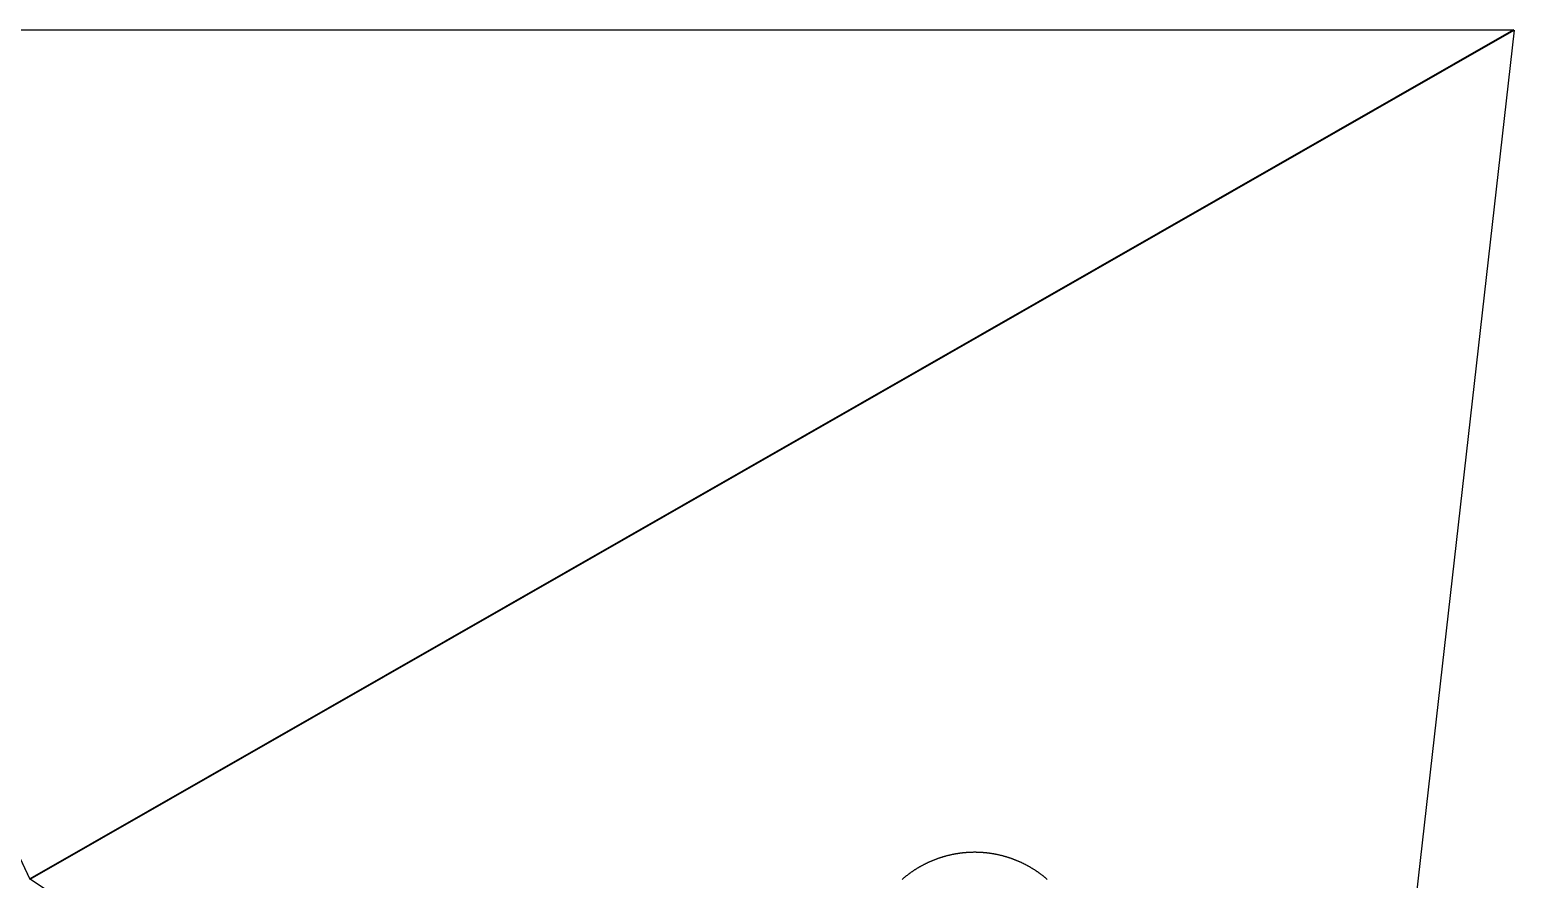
# Model space of a CAD drawing. Header units: metres. Extents: x -51 to 66, y -63 to 38.
# Drawn here: x 0 to 66, y 0 to 37.8 of the extents above; entities that cross this region are included whole.
import ezdxf

# ---------------------------------------------------------------- set-up
doc = ezdxf.new("R2010")
doc.units = ezdxf.units.M
doc.layers.add('body', color=10, linetype='Continuous')
doc.layers.add('joints', color=170, linetype='Continuous')

msp = doc.modelspace()

# ---------------------------------------------------------------- linework, layer by layer
at = {"layer": 'body'}
for points in [[(0.004, 0.014), (-17.688, 37.78), (66.011, 37.78), (0.004, 0.014)], [(66.036, 37.772), (57.415, -38.454), (0.019, -0.001), (66.036, 37.772)], [(42.039, 1.2), (42.039, 1.2), (42.02, 1.2), (42.019, 1.2), (42, 1.2), (42, 1.2), (41.98, 1.2), (41.98, 1.2), (41.96, 1.199), (41.96, 1.199), (41.94, 1.199), (41.94, 1.199), (41.92, 1.199), (41.92, 1.199), (41.9, 1.198), (41.9, 1.198), (41.88, 1.197), (41.88, 1.197), (41.861, 1.197), (41.861, 1.197), (41.841, 1.196), (41.841, 1.196), (41.821, 1.195), (41.821, 1.195), (41.801, 1.194), (41.801, 1.194), (41.781, 1.193), (41.781, 1.193), (41.761, 1.192), (41.761, 1.192), (41.741, 1.191), (41.741, 1.191), (41.722, 1.19), (41.722, 1.19), (41.702, 1.188), (41.702, 1.188), (41.682, 1.187), (41.682, 1.187), (41.662, 1.186), (41.662, 1.186), (41.642, 1.184), (41.642, 1.184), (41.622, 1.182), (41.622, 1.182), (41.603, 1.181), (41.603, 1.181), (41.583, 1.179), (41.583, 1.179), (41.563, 1.177), (41.563, 1.177), (41.543, 1.175), (41.543, 1.175), (41.524, 1.173), (41.524, 1.173), (41.504, 1.171), (41.504, 1.171), (41.484, 1.169), (41.484, 1.169), (41.464, 1.166), (41.464, 1.166), (41.445, 1.164), (41.445, 1.164), (41.425, 1.162), (41.425, 1.162), (41.405, 1.159), (41.405, 1.159), (41.385, 1.156), (41.385, 1.156), (41.366, 1.154), (41.366, 1.154), (41.346, 1.151), (41.346, 1.151), (41.326, 1.148), (41.326, 1.148), (41.307, 1.145), (41.307, 1.145), (41.287, 1.142), (41.287, 1.142), (41.267, 1.139), (41.267, 1.139), (41.248, 1.136), (41.248, 1.136), (41.228, 1.133), (41.228, 1.133), (41.209, 1.13), (41.209, 1.13), (41.189, 1.126), (41.189, 1.126), (41.169, 1.123), (41.169, 1.123), (41.15, 1.119), (41.15, 1.119), (41.13, 1.116), (41.13, 1.116), (41.111, 1.112), (41.111, 1.112), (41.091, 1.108), (41.091, 1.108), (41.072, 1.104), (41.072, 1.104), (41.052, 1.1), (41.052, 1.1), (41.033, 1.096), (41.033, 1.096), (41.013, 1.092), (41.013, 1.092), (40.994, 1.088), (40.994, 1.088), (40.975, 1.084), (40.974, 1.084), (40.955, 1.079), (40.955, 1.079), (40.936, 1.075), (40.936, 1.075), (40.916, 1.07), (40.916, 1.07), (40.897, 1.066), (40.897, 1.066), (40.878, 1.061), (40.878, 1.061), (40.858, 1.057), (40.858, 1.057), (40.839, 1.052), (40.839, 1.052), (40.82, 1.047), (40.82, 1.047), (40.801, 1.042), (40.801, 1.042), (40.781, 1.037), (40.781, 1.037), (40.762, 1.032), (40.762, 1.032), (40.743, 1.027), (40.743, 1.027), (40.724, 1.021), (40.724, 1.021), (40.705, 1.016), (40.705, 1.016), (40.686, 1.011), (40.685, 1.011), (40.666, 1.005), (40.666, 1.005), (40.647, 1), (40.647, 0.999), (40.628, 0.994), (40.628, 0.994), (40.609, 0.988), (40.609, 0.988), (40.59, 0.982), (40.59, 0.982), (40.571, 0.976), (40.571, 0.976), (40.552, 0.97), (40.552, 0.97), (40.533, 0.964), (40.533, 0.964), (40.514, 0.958), (40.514, 0.958), (40.496, 0.952), (40.495, 0.952), (40.477, 0.946), (40.477, 0.946), (40.458, 0.94), (40.458, 0.94), (40.439, 0.933), (40.439, 0.933), (40.42, 0.927), (40.42, 0.927), (40.401, 0.92), (40.401, 0.92), (40.383, 0.913), (40.383, 0.913), (40.364, 0.907), (40.364, 0.907), (40.345, 0.9), (40.345, 0.9), (40.327, 0.893), (40.327, 0.893), (40.308, 0.886), (40.308, 0.886), (40.289, 0.879), (40.289, 0.879), (40.271, 0.872), (40.271, 0.872), (40.252, 0.865), (40.252, 0.865), (40.234, 0.858), (40.234, 0.858), (40.215, 0.85), (40.215, 0.85), (40.197, 0.843), (40.197, 0.843), (40.178, 0.835), (40.178, 0.835), (40.16, 0.828), (40.16, 0.828), (40.142, 0.82), (40.142, 0.82), (40.123, 0.813), (40.123, 0.813), (40.105, 0.805), (40.105, 0.805), (40.087, 0.797), (40.087, 0.797), (40.069, 0.789), (40.069, 0.789), (40.05, 0.781), (40.05, 0.781), (40.032, 0.773), (40.032, 0.773), (40.014, 0.765), (40.014, 0.765), (39.996, 0.757), (39.996, 0.757), (39.978, 0.748), (39.978, 0.748), (39.96, 0.74), (39.96, 0.74), (39.942, 0.732), (39.942, 0.732), (39.924, 0.723), (39.924, 0.723), (39.906, 0.715), (39.906, 0.715), (39.888, 0.706), (39.888, 0.706), (39.87, 0.697), (39.87, 0.697), (39.852, 0.689), (39.852, 0.689), (39.835, 0.68), (39.835, 0.68), (39.817, 0.671), (39.817, 0.671), (39.799, 0.662), (39.799, 0.662), (39.781, 0.653), (39.781, 0.653), (39.764, 0.644), (39.764, 0.644), (39.746, 0.634), (39.746, 0.634), (39.729, 0.625), (39.728, 0.625), (39.711, 0.616), (39.711, 0.616), (39.693, 0.606), (39.693, 0.606), (39.676, 0.597), (39.676, 0.597), (39.659, 0.587), (39.659, 0.587), (39.641, 0.578), (39.641, 0.578), (39.624, 0.568), (39.624, 0.568), (39.607, 0.558), (39.607, 0.558), (39.589, 0.548), (39.589, 0.548), (39.572, 0.538), (39.572, 0.538), (39.555, 0.528), (39.555, 0.528), (39.538, 0.518), (39.538, 0.518), (39.521, 0.508), (39.521, 0.508), (39.504, 0.498), (39.504, 0.498), (39.487, 0.488), (39.486, 0.488), (39.47, 0.477), (39.47, 0.477), (39.453, 0.467), (39.453, 0.467), (39.436, 0.457), (39.436, 0.457), (39.419, 0.446), (39.419, 0.446), (39.402, 0.435), (39.402, 0.435), (39.385, 0.425), (39.385, 0.425), (39.369, 0.414), (39.368, 0.414), (39.352, 0.403), (39.352, 0.403), (39.335, 0.392), (39.335, 0.392), (39.319, 0.381), (39.319, 0.381), (39.302, 0.37), (39.302, 0.37), (39.286, 0.359), (39.286, 0.359), (39.269, 0.348), (39.269, 0.348), (39.253, 0.337), (39.253, 0.337), (39.236, 0.326), (39.236, 0.326), (39.22, 0.314), (39.22, 0.314), (39.204, 0.303), (39.204, 0.303), (39.187, 0.292), (39.187, 0.292), (39.171, 0.28), (39.171, 0.28), (39.155, 0.268), (39.155, 0.268), (39.139, 0.257), (39.139, 0.257), (39.123, 0.245), (39.123, 0.245), (39.107, 0.233), (39.107, 0.233), (39.091, 0.221), (39.091, 0.221), (39.075, 0.209), (39.075, 0.209), (39.059, 0.198), (39.059, 0.197), (39.043, 0.185), (39.043, 0.185), (39.028, 0.173), (39.028, 0.173), (39.012, 0.161), (39.012, 0.161), (38.996, 0.149), (38.996, 0.149), (38.981, 0.137), (38.981, 0.137), (38.965, 0.124), (38.965, 0.124), (38.95, 0.112), (38.95, 0.112), (38.934, 0.099), (38.934, 0.099), (38.919, 0.087), (38.919, 0.087), (38.903, 0.074), (38.903, 0.074), (38.888, 0.062), (38.888, 0.061), (38.873, 0.049), (38.873, 0.049), (38.858, 0.036), (38.858, 0.036), (38.842, 0.023), (38.842, 0.023), (38.827, 0.01), (38.827, 0.01), (38.812, -0.003)], [(45.265, -0.003), (45.25, 0.01), (45.25, 0.01), (45.235, 0.023), (45.235, 0.023), (45.22, 0.035), (45.22, 0.035), (45.205, 0.048), (45.205, 0.048), (45.19, 0.061), (45.19, 0.061), (45.174, 0.074), (45.174, 0.074), (45.159, 0.086), (45.159, 0.086), (45.144, 0.099), (45.144, 0.099), (45.128, 0.111), (45.128, 0.111), (45.113, 0.124), (45.113, 0.124), (45.097, 0.136), (45.097, 0.136), (45.081, 0.148), (45.081, 0.148), (45.066, 0.161), (45.066, 0.161), (45.05, 0.173), (45.05, 0.173), (45.034, 0.185), (45.034, 0.185), (45.019, 0.197), (45.019, 0.197), (45.003, 0.209), (45.003, 0.209), (44.987, 0.221), (44.987, 0.221), (44.971, 0.233), (44.971, 0.233), (44.955, 0.245), (44.955, 0.245), (44.939, 0.256), (44.939, 0.256), (44.923, 0.268), (44.923, 0.268), (44.907, 0.28), (44.907, 0.28), (44.89, 0.291), (44.89, 0.291), (44.874, 0.303), (44.874, 0.303), (44.858, 0.314), (44.858, 0.314), (44.842, 0.325), (44.841, 0.325), (44.825, 0.337), (44.825, 0.337), (44.809, 0.348), (44.809, 0.348), (44.792, 0.359), (44.792, 0.359), (44.776, 0.37), (44.776, 0.37), (44.759, 0.381), (44.759, 0.381), (44.743, 0.392), (44.743, 0.392), (44.726, 0.403), (44.726, 0.403), (44.709, 0.414), (44.709, 0.414), (44.693, 0.424), (44.693, 0.424), (44.676, 0.435), (44.676, 0.435), (44.659, 0.446), (44.659, 0.446), (44.642, 0.456), (44.642, 0.456), (44.625, 0.467), (44.625, 0.467), (44.608, 0.477), (44.608, 0.477), (44.591, 0.487), (44.591, 0.487), (44.574, 0.498), (44.574, 0.498), (44.557, 0.508), (44.557, 0.508), (44.54, 0.518), (44.54, 0.518), (44.523, 0.528), (44.523, 0.528), (44.506, 0.538), (44.506, 0.538), (44.489, 0.548), (44.489, 0.548), (44.471, 0.558), (44.471, 0.558), (44.454, 0.567), (44.454, 0.567), (44.437, 0.577), (44.437, 0.577), (44.419, 0.587), (44.419, 0.587), (44.402, 0.596), (44.402, 0.596), (44.384, 0.606), (44.384, 0.606), (44.367, 0.615), (44.367, 0.615), (44.349, 0.625), (44.349, 0.625), (44.332, 0.634), (44.332, 0.634), (44.314, 0.643), (44.314, 0.643), (44.296, 0.652), (44.296, 0.652), (44.279, 0.661), (44.279, 0.661), (44.261, 0.67), (44.261, 0.67), (44.243, 0.679), (44.243, 0.679), (44.226, 0.688), (44.225, 0.688), (44.208, 0.697), (44.208, 0.697), (44.19, 0.706), (44.19, 0.706), (44.172, 0.714), (44.172, 0.714), (44.154, 0.723), (44.154, 0.723), (44.136, 0.731), (44.136, 0.731), (44.118, 0.74), (44.118, 0.74), (44.1, 0.748), (44.1, 0.748), (44.082, 0.756), (44.082, 0.756), (44.064, 0.765), (44.064, 0.765), (44.046, 0.773), (44.046, 0.773), (44.027, 0.781), (44.027, 0.781), (44.009, 0.789), (44.009, 0.789), (43.991, 0.797), (43.991, 0.797), (43.973, 0.805), (43.973, 0.805), (43.954, 0.812), (43.954, 0.812), (43.936, 0.82), (43.936, 0.82), (43.918, 0.828), (43.918, 0.828), (43.899, 0.835), (43.899, 0.835), (43.881, 0.843), (43.881, 0.843), (43.863, 0.85), (43.862, 0.85), (43.844, 0.857), (43.844, 0.857), (43.826, 0.865), (43.826, 0.865), (43.807, 0.872), (43.807, 0.872), (43.788, 0.879), (43.788, 0.879), (43.77, 0.886), (43.77, 0.886), (43.751, 0.893), (43.751, 0.893), (43.733, 0.9), (43.733, 0.9), (43.714, 0.906), (43.714, 0.906), (43.695, 0.913), (43.695, 0.913), (43.676, 0.92), (43.676, 0.92), (43.658, 0.926), (43.658, 0.926), (43.639, 0.933), (43.639, 0.933), (43.62, 0.939), (43.62, 0.939), (43.601, 0.946), (43.601, 0.946), (43.582, 0.952), (43.582, 0.952), (43.563, 0.958), (43.563, 0.958), (43.545, 0.964), (43.545, 0.964), (43.526, 0.97), (43.526, 0.97), (43.507, 0.976), (43.507, 0.976), (43.488, 0.982), (43.488, 0.982), (43.469, 0.988), (43.469, 0.988), (43.45, 0.994), (43.45, 0.994), (43.431, 0.999), (43.431, 0.999), (43.412, 1.005), (43.411, 1.005), (43.392, 1.01), (43.392, 1.01), (43.373, 1.016), (43.373, 1.016), (43.354, 1.021), (43.354, 1.021), (43.335, 1.026), (43.335, 1.026), (43.316, 1.032), (43.316, 1.032), (43.297, 1.037), (43.297, 1.037), (43.277, 1.042), (43.277, 1.042), (43.258, 1.047), (43.258, 1.047), (43.239, 1.052), (43.239, 1.052), (43.22, 1.056), (43.22, 1.056), (43.2, 1.061), (43.2, 1.061), (43.181, 1.066), (43.181, 1.066), (43.162, 1.07), (43.162, 1.07), (43.142, 1.075), (43.142, 1.075), (43.123, 1.079), (43.123, 1.079), (43.103, 1.084), (43.103, 1.084), (43.084, 1.088), (43.084, 1.088), (43.065, 1.092), (43.065, 1.092), (43.045, 1.096), (43.045, 1.096), (43.026, 1.1), (43.026, 1.1), (43.006, 1.104), (43.006, 1.104), (42.987, 1.108), (42.987, 1.108), (42.967, 1.112), (42.967, 1.112), (42.948, 1.115), (42.948, 1.115), (42.928, 1.119), (42.928, 1.119), (42.909, 1.123), (42.908, 1.123), (42.889, 1.126), (42.889, 1.126), (42.869, 1.129), (42.869, 1.129), (42.85, 1.133), (42.85, 1.133), (42.83, 1.136), (42.83, 1.136), (42.811, 1.139), (42.811, 1.139), (42.791, 1.142), (42.791, 1.142), (42.771, 1.145), (42.771, 1.145), (42.752, 1.148), (42.752, 1.148), (42.732, 1.151), (42.732, 1.151), (42.712, 1.154), (42.712, 1.154), (42.693, 1.156), (42.693, 1.156), (42.673, 1.159), (42.673, 1.159), (42.653, 1.161), (42.653, 1.161), (42.633, 1.164), (42.633, 1.164), (42.614, 1.166), (42.614, 1.166), (42.594, 1.169), (42.594, 1.169), (42.574, 1.171), (42.574, 1.171), (42.554, 1.173), (42.554, 1.173), (42.535, 1.175), (42.535, 1.175), (42.515, 1.177), (42.515, 1.177), (42.495, 1.179), (42.495, 1.179), (42.475, 1.181), (42.475, 1.181), (42.455, 1.182), (42.455, 1.182), (42.436, 1.184), (42.436, 1.184), (42.416, 1.185), (42.416, 1.185), (42.396, 1.187), (42.396, 1.187), (42.376, 1.188), (42.376, 1.188), (42.356, 1.19), (42.356, 1.19), (42.337, 1.191), (42.336, 1.191), (42.317, 1.192), (42.317, 1.192), (42.297, 1.193), (42.297, 1.193), (42.277, 1.194), (42.277, 1.194), (42.257, 1.195), (42.257, 1.195), (42.237, 1.196), (42.237, 1.196), (42.217, 1.197), (42.217, 1.197), (42.198, 1.197), (42.197, 1.197), (42.178, 1.198), (42.178, 1.198), (42.158, 1.198), (42.158, 1.198), (42.138, 1.199), (42.138, 1.199), (42.118, 1.199), (42.118, 1.199), (42.098, 1.2), (42.098, 1.2), (42.078, 1.2), (42.078, 1.2), (42.058, 1.2), (42.058, 1.2), (42.039, 1.2)]]:
    msp.add_lwpolyline(points, dxfattribs=at)
at = {"layer": 'joints'}
for points in [[(-17.704, 37.79), (0, 0)], [(0, 0), (66.048, 37.79)]]:
    msp.add_lwpolyline(points, dxfattribs=at)

doc.saveas('drawing.dxf')
